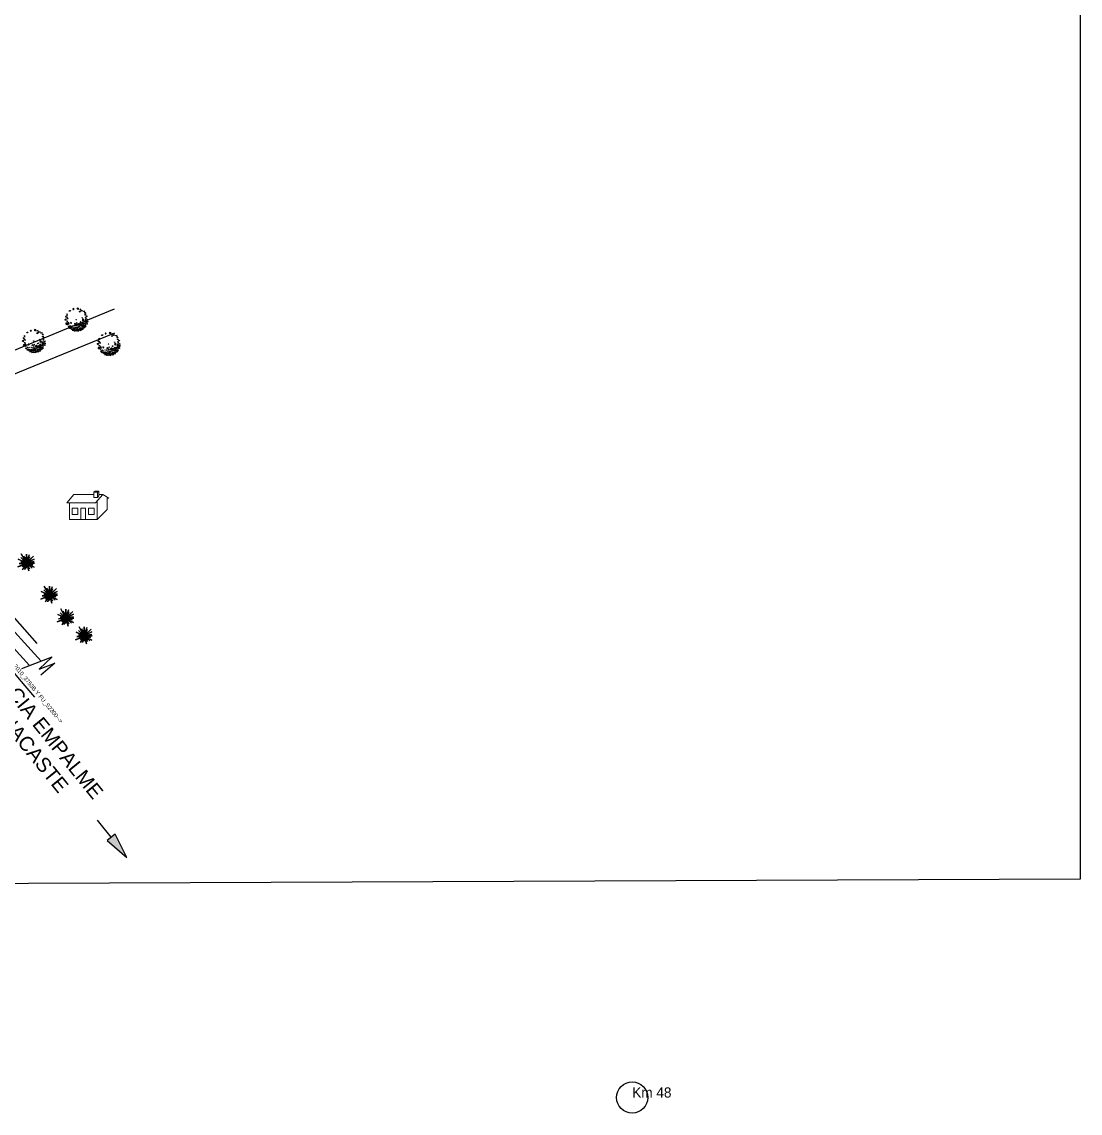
# Model space of a CAD drawing. Extents: x 604418 to 606014, y 1310869 to 1312555.
# Drawn here: x 605810.7 to 606013.8, y 1310868.6 to 1311078.1 of the extents above; entities that cross this region are included whole.
import ezdxf

# ---------------------------------------------------------------- set-up
doc = ezdxf.new("R2010")
doc.units = 0
doc.header["$MEASUREMENT"] = 0
doc.linetypes.add('ACAD_ISO04W100', pattern=[30, 24, -3, 0, -3])
doc.linetypes.add('ACAD_ISO06W100', pattern=[36, 24, -3, 0, -3, 0, -3, 0, -3])
doc.layers.get('0').update_dxf_attribs({"color": 10})
for name, color, linetype in [('AMBIENTACION', 74, 'Continuous'), ('cartografía', 133, 'Continuous'), ('DETALLES', 7, 'Continuous'), ('KILOMETROS_CN', 7, 'Continuous'), ('LANDSCAPE', 94, 'Continuous'), ('SIMBOLOS', 7, 'Continuous'), ('TEXTO 2', 7, 'Continuous'), ('TPG-texto', 3, 'Continuous'), ('VPORTS', 7, 'Continuous')]:
    doc.layers.add(name, color=color, linetype=linetype)
doc.layers.add('Cajetín', color=7, linetype='Continuous', lineweight=40)
doc.layers.add('LMT a INSTALAR', color=6, linetype='ACAD_ISO06W100', lineweight=9)
doc.styles.add('ARCH', font='archt.shx', dxfattribs={"width": 0.9})
doc.styles.add('ATTR', font='romans.shx', dxfattribs={"width": 0.8, "height": 0.7})
doc.styles.add('PUNTOS PI', font='arial.ttf', dxfattribs={"height": 2.75})
doc.linetypes.add('RAYAXXX', pattern='A,0.8,["XXX",Standard,S=0.08,R=0,X=0,Y=-0.04],-0.22', length=1.02)

# ---------------------------------------------------------------- blocks, each defined once
blk = doc.blocks.new('SIMBOLOS_N_331')
at = {"layer": 'SIMBOLOS', "color": 0}
blk.add_circle((0, 0), 10, dxfattribs=at)
blk = doc.blocks.new('ARBOL-13')
h = blk.add_hatch(color=64)
h.set_gradient(color1=(106, 152, 27), color2=(220, 253, 155), tint=1)
h.paths.add_polyline_path([(0, 0), (-0.14, -0.08), (-0.45, -0.58)])
h.paths.add_polyline_path([(0.84, 1.03), (0.14, 0.23), (0.32, 0.9), (0, 0)])
h.paths.add_polyline_path([(0.26, 1.23), (0, 0.26), (-0.13, 1.23), (0, 0)])
h.paths.add_polyline_path([(-0.58, 0.32), (-0.32, 0.13), (-1.16, 0.39), (0, 0)])
h.paths.add_polyline_path([(0, 0), (0.84, -0.58), (0.26, -0.13), (1.1, -0.45)])
h.paths.add_polyline_path([(0, 0), (-0.97, -0.19), (-0.14, -0.08)])
h = blk.add_hatch(color=64)
h.set_gradient(color1=(106, 152, 27), color2=(220, 253, 155), tint=1)
h.paths.add_polyline_path([(-0.06, -0.19), (-0.13, -0.9), (0, 0), (-0.45, -0.97)])
at = {"layer": 'AMBIENTACION'}
for p, q in [((-1.16, 0.39), (-0.32, 0.13)), ((0, 0), (-1.16, 0.39)), ((0, 0), (-1.1, -0.65)), ((0, 0), (-0.97, -0.19)), ((-0.84, 1.16), (-0.19, 0.19)), ((0, 0), (-0.84, 1.16)), ((-0.84, 0.65), (-0.06, 0.06)), ((0, 0), (-0.84, 0.65)), ((-0.77, 0.06), (-0.19, 0.06)), ((0, 0), (-0.77, 0.06)), ((-0.58, 0.32), (-0.32, 0.13)), ((0, 0), (-0.58, 0.32)), ((-0.45, 0.9), (-0.2, 0.28)), ((0, 0), (-0.45, 0.9)), ((0, 0), (-0.45, -0.58)), ((0, 0), (-0.45, -0.97)), ((-0.26, 0.77), (-0.02, 0.18)), ((0, 0), (-0.26, 0.77)), ((-0.13, 1.23), (0, 0.26)), ((0, 0), (-0.13, 1.23)), ((0, 0), (-0.13, -0.9)), ((0, 0.26), (0.26, 1.23)), ((0, 0), (0.26, 1.23)), ((0, 0), (0.84, 1.03)), ((0, 0), (0.32, 0.9)), ((0, 0), (0.97, 0.65)), ((0, 0), (1.03, 0.32)), ((0, 0), (1.1, 0.13)), ((0, 0), (0.84, -0.58)), ((0, 0), (0.52, -0.71)), ((0, 0), (0.9, -0.13)), ((0, 0), (0.06, -0.71)), ((0, 0), (1.1, -0.45)), ((0, 0), (0.45, -1.03)), ((0.97, 0.65), (0.13, 0.13)), ((1.03, 0.32), (0.13, 0.06)), ((1.1, 0.13), (0.13, 0)), ((0.84, 1.03), (0.14, 0.23)), ((0.32, 0.9), (0.14, 0.23)), ((-1.1, -0.65), (-0.22, -0.21)), ((-0.97, -0.19), (-0.14, -0.08)), ((-0.45, -0.58), (-0.14, -0.08)), ((-0.06, -0.19), (-0.45, -0.97)), ((-0.45, -0.97), (-0.45, -0.97)), ((-0.13, -0.9), (-0.06, -0.19)), ((0.06, -0.71), (0.06, -0.19)), ((0.52, -0.71), (0.13, -0.13)), ((0.45, -1.03), (0.13, -0.19)), ((0.9, -0.13), (0.19, -0.06)), ((0.26, -0.13), (0.84, -0.58)), ((1.1, -0.45), (0.26, -0.13))]:
    blk.add_line(p, q, dxfattribs=at)
blk = doc.blocks.new('DEC1')
for points in [[(-17.825703, 50.144688), (-15.340965, 55.637398), (-11.893769, 55.475018), (-12.802246, 52.160138), (-14.540878, 53.429518), (-15.347061, 51.420148), (-14.679306, 50.283108)], [(-10.286347, 57.002498), (-6.636353, 53.173978), (-4.977264, 55.300948), (-2.322731, 54.024758), (-2.654549, 58.704078), (-5.640907, 57.002498)], [(2.096443, 60.253408), (0.995445, 56.151728), (3.318161, 54.875548), (7.299967, 55.726328)], [(13.272677, 57.002498), (10.949967, 55.726328), (12.609047, 54.024758), (14.268137, 54.875548)], [(16.259037, 52.323198), (16.922667, 53.599378), (16.590857, 57.002498), (20.904477, 54.450148), (17.918117, 51.472418)], [(-52.427143, -0.850769), (-55.081683, 0.4254), (-56.077133, -5.104706), (-55.081683, -6.380875), (-50.436243, -6.380875), (-51.099873, -5.104706), (-53.754413, -4.253914)], [(-52.427143, 19.568028), (-50.104423, 20.844198), (-46.786243, 17.441068), (-49.108973, 14.888718), (-53.754413, 14.463338), (-54.418043, 17.441068)], [(-48.445333, 5.530108), (-46.786243, 3.828518), (-44.795343, 5.104708)], [(-45.127153, 9.784018), (-44.463523, 14.463338), (-38.490813, 18.717258), (-39.818083, 15.739508)], [(-44.561383, 31.831348), (-39.273253, 31.705098), (-39.604093, 34.382268), (-36.824663, 35.356908), (-40.368063, 38.431048), (-41.276543, 35.116178)], [(-42.472623, 24.672728), (-44.131713, 23.396548), (-42.804433, 22.971158)], [(-38.104163, 42.886048), (-35.982343, 39.207198), (-33.437553, 39.947208), (-31.223573, 43.364378)], [(-32.518103, 32.329788), (-36.831723, 28.075868), (-31.854473, 28.926648)], [(-31.801213, 37.372358), (-27.415503, 38.148518), (-25.333863, 42.636518), (-27.944843, 42.431948), (-29.220293, 39.953298)], [(-30.195383, 13.187148), (-28.536293, 17.866458), (-25.218123, 16.164898), (-26.213573, 13.187148), (-27.872663, 14.463338)], [(-27.902623, 48.490098), (-28.642653, 45.945318), (-26.266303, 45.915268), (-25.694743, 47.690008)], [(-22.482173, 47.292998), (-22.915303, 48.664658), (-25.556323, 50.836408), (-20.701343, 52.081818), (-20.707443, 47.864548)], [(-22.563583, 30.628218), (-22.563583, 28.501248), (-21.568133, 29.352038)], [(-17.061733, 46.095918), (-21.688173, 40.867878), (-18.577893, 39.165388), (-13.789101, 40.946228), (-14.889992, 43.454908), (-16.965533, 43.184148)], [(-12.277245, 32.755178), (-14.599968, 30.628218), (-13.604515, 29.777438), (-11.2818, 30.628218)], [(-12.70607, 49.248398), (-13.313744, 45.632738), (-10.937401, 45.602688), (-9.258873, 49.086028)], [(-5.640907, 20.844198), (-7.963623, 18.291858), (-11.2818, 20.418808), (-11.2818, 22.120378), (-7.963623, 20.844198), (-4.313629, 22.971158)], [(-7.299988, 42.539188), (-9.290886, 39.136068), (-5.640907, 37.859878), (-3.981812, 39.136068)], [(-1.990913, 33.180578), (-4.977264, 30.628218), (-3.318176, 27.225088), (-0.99546, 30.202838)], [(-2.654549, 51.047028), (-4.645447, 48.494678), (-3.318176, 45.091538), (-1.990913, 46.793108)], [(-0.66365, 1.276169), (-2.322731, 0.4254), (-1.327278, -0.425384), (0, 0)], [(2.322716, 47.218508), (-1.327278, 43.815368), (-0.66365, 40.412228), (3.318161, 37.009098), (6.636337, 38.710668), (2.654526, 40.837618), (5.309077, 44.666158)], [(-0.66365, 18.717258), (0.663628, 19.142638), (1.659081, 17.441068), (-0.66365, 16.590288)], [(2.654526, 51.897798), (6.304517, 49.345458), (10.949967, 51.047028), (8.959067, 52.748598), (6.304517, 51.897798)], [(6.636337, 30.628218), (6.304517, 25.523518), (13.272677, 21.269598), (14.931767, 22.120378), (9.290877, 25.098128), (12.277227, 29.352038)], [(10.949967, 39.136068), (9.622697, 36.158308), (10.618147, 33.605958), (10.949967, 36.158308)], [(19.245397, 47.643888), (12.277227, 47.218508), (13.272677, 43.815368), (17.918117, 41.688418), (18.913577, 44.240768), (17.254487, 45.516938)], [(15.927217, 35.307528), (16.922667, 29.777438), (14.268137, 28.075868), (17.918117, 26.799688), (19.245397, 31.479008)], [(18.581767, 15.739508), (16.922667, 13.187148), (19.245397, 11.060198), (21.236297, 11.910978), (19.577217, 13.612548)], [(21.568117, 28.075868), (20.240847, 25.098128), (22.231747, 24.247348), (23.890837, 25.948898)], [(21.568117, 51.047028), (27.209017, 53.173978), (29.531737, 50.621628), (26.545377, 48.920058), (26.213557, 51.047028), (24.222657, 50.196248), (23.890837, 48.920058)], [(24.554477, 46.793108), (21.568117, 44.666158), (23.227197, 42.964588), (26.877177, 44.240768)], [(23.890837, 30.202838), (21.568117, 37.009098), (25.218107, 32.329788)], [(25.549927, 37.859878), (32.186277, 39.561448), (34.177167, 43.389968), (33.181717, 35.307528), (29.199917, 34.882128)], [(31.522627, 48.069288), (29.863537, 46.367708), (28.536287, 43.389968), (32.186277, 45.516938)], [(29.531737, 34.031358), (28.536287, 31.053608), (36.499887, 31.479008), (33.181717, 34.456738)], [(29.863537, 27.650488), (28.536287, 22.971158), (30.527177, 17.441068), (32.186277, 20.418808), (29.863537, 22.120378)], [(29.531737, 7.231658), (31.854457, 4.679318), (32.186277, 0), (35.504437, 3.403137), (33.513537, 9.784018)], [(35.504437, 27.650488), (36.168077, 22.120378), (39.154437, 21.694998), (40.813507, 23.821948)], [(36.831707, 44.240768), (35.836257, 42.539188), (37.163527, 41.263018), (40.481707, 41.688418)], [(37.495347, 38.285278), (35.836257, 35.732928), (38.158977, 34.031358), (41.477157, 34.031358), (38.158977, 35.307528)], [(40.813507, 40.412228), (40.481707, 39.136068), (42.804427, 37.434478), (45.458957, 37.859878)], [(40.481707, 17.015668), (43.799877, 11.910978), (41.477157, 8.507848), (41.145337, 11.910978)], [(44.795317, 26.374298), (42.804427, 28.075868), (42.472607, 29.777438), (43.799877, 31.053608), (46.454417, 29.352038)], [(46.454417, 20.844198), (44.463497, 22.120378), (42.472607, 21.269598), (42.804427, 19.568028), (45.458957, 19.142638)], [(46.454417, 6.380878), (46.122607, 4.679318), (43.468057, 5.104708), (43.799877, 7.657058)], [(49.440767, 0.4254), (49.772577, -4.679306), (43.799877, -7.231651), (47.449857, -3.828529)], [(49.772577, 26.799688), (48.445307, 25.098128), (50.436227, 23.396548), (53.754397, 25.523518)], [(48.777127, 16.164898), (48.445307, 12.761768), (50.768037, 11.060198), (52.095307, 13.187148)], [(51.099847, 20.418808), (52.095307, 16.590288), (56.077117, 13.187148), (54.418027, 17.866458)], [(52.095307, 5.955488), (54.086217, 3.403137), (55.745307, 4.679318), (54.418027, 8.082458)], [(-50.768053, -17.015672), (-50.436243, -19.993412), (-52.427143, -19.568022), (-52.758963, -16.590282)], [(-47.449883, -17.015672), (-46.454433, -9.784004), (-41.145353, -6.806266), (-44.131713, -11.06018)], [(-45.458983, -31.478992), (-46.786243, -26.799672), (-44.463523, -23.396552), (-43.468073, -26.374292), (-44.463523, -28.075852)], [(-28.204473, -43.389972), (-32.518103, -44.240752), (-30.195383, -47.218492), (-26.545393, -46.367702)], [(-11.2818, -55.300932), (-13.936333, -51.472412), (-10.286347, -51.472412), (-7.963623, -52.323192)], [(9.622697, -56.151712), (6.304517, -54.024762), (8.295417, -52.748592), (8.959067, -53.173982), (12.277227, -53.173982), (12.277227, -51.472412), (15.595407, -51.897802), (14.268137, -54.024762)], [(20.572657, -34.456732), (16.922667, -37.859872), (18.249947, -39.986832), (21.236297, -38.285262)], [(22.563567, -50.621622), (25.218107, -49.770842), (22.563567, -48.069272)], [(24.554477, -39.561442), (23.890837, -40.837612), (27.872647, -44.666142), (34.508987, -42.539172), (32.186277, -40.412222), (27.872647, -41.688402)], [(30.195357, -3.828529), (28.536287, -5.53009), (29.863537, -6.806266)], [(38.158977, -36.583692), (38.822617, -39.136042), (45.127137, -37.434482)], [(47.118057, -15.739494), (45.127137, -17.866462), (46.122607, -22.120372), (48.445307, -19.568022)], [(48.113497, -26.799672), (45.127137, -28.501252), (45.458957, -32.755162), (47.118057, -30.202822)], [(50.436227, -9.784004), (51.099847, -13.187141), (53.754397, -13.187141), (55.413487, -10.634796), (53.090757, -11.06018)]]:
    blk.add_lwpolyline(points, close=True)
at = {"style": 'ATTR', "width": 0.8, "flags": 9}
blk.add_attdef('ESTCODE', (0, 0), '', height=0.7, dxfattribs=at)
blk = doc.blocks.new('A$C25777DB3')
at = {"layer": 'Cajetín', "color": 0, "linetype": 'ACAD_ISO04W100', "lineweight": 15}
for p, q in [((0, 2.76), (1.18, 4.13)), ((1.18, 4.13), (4.45, 4.13)), ((4.45, 4.51), (4.67, 4.64)), ((4.45, 4.51), (4.45, 3.62)), ((4.45, 4.51), (5.04, 4.51)), ((4.45, 3.62), (5.04, 3.62)), ((4.6, 4.55), (4.68, 4.6)), ((4.6, 4.55), (5.03, 4.55)), ((4.67, 4.64), (5.26, 4.64)), ((4.68, 4.6), (4.68, 4.55)), ((4.68, 4.6), (5.11, 4.6)), ((4.72, 2.76), (5.91, 4.13)), ((5.03, 4.55), (5.11, 4.6)), ((5.04, 4.51), (5.26, 4.64)), ((5.04, 4.51), (5.04, 3.62)), ((5.04, 3.62), (5.26, 3.88)), ((5.26, 4.64), (5.26, 3.88)), ((5.26, 4.13), (5.91, 4.13)), ((5.91, 4.13), (6.92, 3.53)), ((4.72, 2.76), (0, 2.76)), ((0.45, 2.76), (0.45, 0)), ((2.32, 1.88), (3.1, 1.88)), ((2.32, 0), (2.32, 1.88)), ((3.1, 1.88), (3.1, 0)), ((4.97, 0), (4.97, 3.04)), ((6.92, 3.53), (6.62, 3.53)), ((6.62, 1.65), (6.62, 3.53)), ((4.97, 0), (6.62, 1.65)), ((0.45, 0), (4.97, 0))]:
    blk.add_line(p, q, dxfattribs=at)
for points in [[(1.85, 1.88), (0.92, 1.88), (0.92, 0.85), (1.85, 0.85)], [(3.56, 1.88), (4.5, 1.88), (4.5, 0.85), (3.56, 0.85)]]:
    blk.add_lwpolyline(points, close=True, dxfattribs=at)

msp = doc.modelspace()

# ---------------------------------------------------------------- hatches: boundary and pattern name
h = msp.add_hatch(color=256)
h.dxf.hatch_style = 1
h.paths.add_polyline_path([(605828.54, 1310922.16), (605827.06, 1310920.97), (605830.81, 1310917.7)])

# ---------------------------------------------------------------- linework, layer by layer
at = {"color": 7, "linetype": 'Continuous'}
for p, q in [((605810.65, 1310953.96), (605816.46, 1310956.19)), ((605816.46, 1310956.19), (605813.97, 1310953.81)), ((605813.97, 1310953.81), (605817, 1310954.99)), ((605817, 1310954.99), (605814.29, 1310952.69))]:
    msp.add_line(p, q, dxfattribs=at)
for p, q in [((605827.8, 1310921.57), (605825.15, 1310924.85)), ((605828.54, 1310922.16), (605827.06, 1310920.97)), ((605830.81, 1310917.7), (605828.54, 1310922.16)), ((605827.06, 1310920.97), (605830.81, 1310917.7))]:
    msp.add_line(p, q)
at = {"ltscale": 0.25}
msp.add_lwpolyline([(606013.76, 1310913.53), (605408.21, 1310911.04), (605408.21, 1311284.99), (606013.76, 1311287.48)], close=True, dxfattribs=at)
at = {"color": 32}
msp.add_arc((608436.86, 1313165.53), 3435.07, 217.77399, 220.19708, dxfattribs=at)
at = {"layer": 'DETALLES', "color": 5, "linetype": 'Continuous', "ltscale": 0.1}
msp.add_line((605783.26, 1310986.17), (605812.14, 1310954.54), dxfattribs=at)
at = {"layer": 'LMT a INSTALAR', "color": 134, "linetype": 'ACAD_ISO04W100', "lineweight": 9, "ltscale": 0.55}
msp.add_line((605783.17, 1310989.54), (605814.36, 1310955.36), dxfattribs=at)
at = {"layer": 'VPORTS', "color": 251, "linetype": 'RAYAXXX', "ltscale": 10}
for p, q in [((605777.67, 1311002.11), (605828.44, 1311022.98)), ((605778.61, 1310997.98), (605828.52, 1311018.35)), ((605813.61, 1310958.79), (605778.61, 1310997.98))]:
    msp.add_line(p, q, dxfattribs=at)

# ---------------------------------------------------------------- block references
at = {"layer": 'AMBIENTACION', "color": 8, "xscale": 1.40966821469968, "yscale": 1.40966821469968, "zscale": 1.40966821469968, "rotation": 353.3021593711596}
for p in [(605811.53, 1310974.19), (605815.94, 1310968.02), (605819.09, 1310963.62), (605822.62, 1310960.22)]:
    msp.add_blockref('ARBOL-13', p, dxfattribs=at)
at = {"layer": 'cartografía', "color": 8, "xscale": 1.173232595012596, "yscale": 1.173232595012596, "zscale": 1.173232595012596}
msp.add_blockref('A$C25777DB3', (605819.26, 1310982.53), dxfattribs=at)
at = {"layer": 'KILOMETROS_CN', "color": 2}
ref = msp.add_blockref('SIMBOLOS_N_331', (605927.79, 1310871.63), dxfattribs=dict(at, xscale=0.3, yscale=0.3, zscale=0.3))
ref.add_attrib('Numero KM', 'Km 48', (605927.79, 1310871.63), dxfattribs={"color": 7, "height": 1.95, "flags": 8})
at = {"layer": 'LANDSCAPE', "color": 8, "lineweight": 20, "xscale": -0.03841464664435604, "yscale": 0.03841464664558333, "zscale": 0.03841464664501817, "rotation": 184.5175679205783}
for p in [(605821.13, 1311020.94), (605812.97, 1311016.81), (605827.33, 1311016.27)]:
    msp.add_blockref('DEC1', p, dxfattribs=at)

# ---------------------------------------------------------------- texts
at = {"layer": 'TEXTO 2', "style": 'PUNTOS PI'}
for s, p in [('HACIA EMPALME', (605804.44, 1310953.16)), ('GUANACASTE', (605801.01, 1310950.38))]:
    msp.add_text(s, height=2.75, rotation=309.0644, dxfattribs=at).set_placement(p)
at = {"layer": 'TPG-texto', "style": 'ARCH', "width": 0.9}
msp.add_text('HACIA CT: 7010_3753B Y FU_S2300-->', height=0.8, rotation=309.4112, dxfattribs=at).set_placement((605805.32, 1310958.82))

doc.saveas('drawing.dxf')
